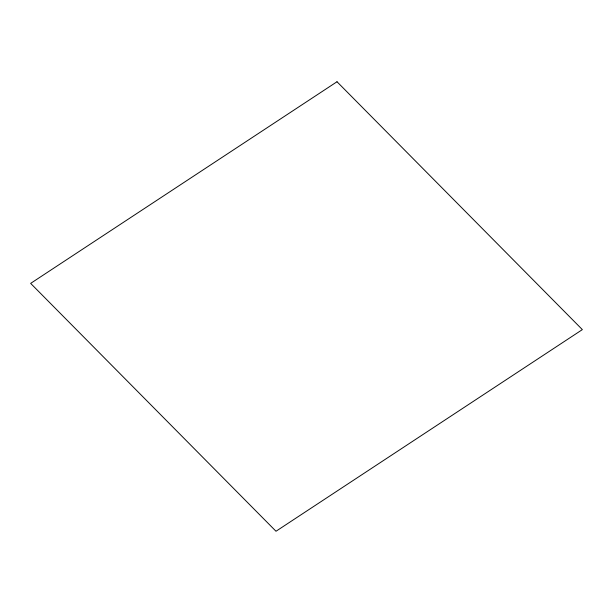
<?xml version="1.0" encoding="UTF-8"?>
<svg xmlns="http://www.w3.org/2000/svg" width="613" height="613" viewBox="0 0 613 613"><rect width="100%" height="100%" fill="white"/><g stroke="black" fill="none" stroke-linecap="round" stroke-linejoin="round"><path stroke-width="0.92" d="M337.004 81.751L30.65 283.382L275.996 531.249L582.35 329.618L337.004 81.751"/></g></svg>
